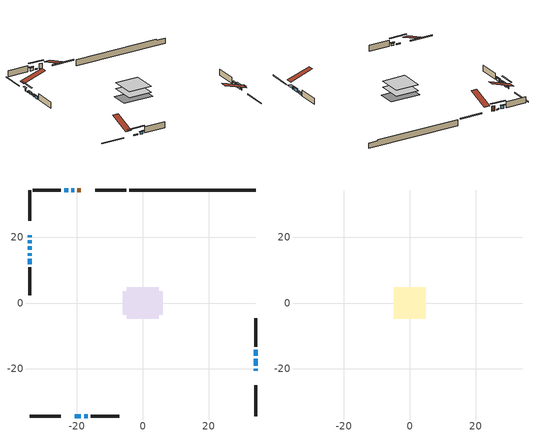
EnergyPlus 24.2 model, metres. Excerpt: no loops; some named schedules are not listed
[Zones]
conditioned space
 floor adiabatic (AdiabaticFloorConstruction): -4.78,-4.78 -4.78,4.78 4.78,4.78 4.78,-4.78 z0.61
 floor foundation (Slab1 construction): -6.1,-3.51 -6.1,3.51 6.1,3.51 6.1,-3.51 z-1.83
 wall outside (RimJoist1 construction): -5.04,34.29 -14.45,34.29 / -34.29,-34.29 -24.89,-34.29 / -34.29,34.29 -34.29,24.89 / 34.29,-34.29 34.29,-24.89 z0.61:0.91
 wall outside (AdiabaticWallConstruction 1): -18.76,34.29 -19.88,34.29 z0.61:2.64
 wall outside (AdiabaticWallConstruction): -34.29,20.57 -34.29,20.01 / 34.29,-20.57 34.29,-20.01 z0.61:1.53; -20.81,34.29 -21.72,34.29 / -20.57,-34.29 -18.74,-34.29 / -34.29,19.09 -34.29,18.17 z0.61:1.02; -22.65,34.29 -23.9,34.29 z0.61:1.83; 34.29,-19.09 34.29,-16.93 z0.61:1.96; 34.29,-16 34.29,-14.17 / -17.82,-34.29 -16.65,-34.29 / -34.29,17.24 -34.29,16.1 z0.61:1.47; -34.29,15.17 -34.29,14.31 z0.61:1.3; -34.29,13.38 -34.29,11.8 z0.61:1.6
 wall outside (Wall1 construction): -24.82,34.29 -33.36,34.29 / -15.72,-34.29 -7.18,-34.29 / -34.29,10.87 -34.29,2.33 / 34.29,-13.24 34.29,-4.7 z0.61:3.05
 wall foundation (FoundationWall1 construction): -4.11,34.29,-1.83 -4.11,34.29,0.61 30.45,34.29,0.61 30.45,34.29,0.22 34.29,34.29,0.22 34.29,34.29,-1.83
 window (WindowConstruction 7): -34.29,20.57 -34.29,20.01 z0.61:1.52
 window (WindowConstruction 9): -20.81,34.29 -21.72,34.29 z0.61:1.02
 window (WindowConstruction 10): -20.57,-34.29 -18.74,-34.29 z0.61:1.02
 window (WindowConstruction 11): -34.29,19.09 -34.29,18.17 z0.61:1.02
 window (WindowConstruction 8): 34.29,-20.57 34.29,-20.01 z0.61:1.52
 window (WindowConstruction): -22.65,34.29 -23.9,34.29 z0.61:1.83
 window (WindowConstruction 1): 34.29,-19.09 34.29,-16.93 z0.61:1.96
 window (WindowConstruction 2): 34.29,-16 34.29,-14.17 z0.61:1.47
 window (WindowConstruction 3): -17.81,-34.29 -16.65,-34.29 z0.61:1.47
 window (WindowConstruction 4): -34.29,17.24 -34.29,16.1 z0.61:1.47
 window (WindowConstruction 5): -34.29,15.17 -34.29,14.31 z0.61:1.3
 window (WindowConstruction 6): -34.29,13.38 -34.29,11.8 z0.61:1.6
 door (Door): -18.76,34.29 -19.88,34.29 z0.61:2.64
 ceiling adiabatic (AdiabaticFloorConstruction): 4.78,-4.78 4.78,4.78 -4.78,4.78 -4.78,-4.78 z0.61
attic - vented
 floor to conditioned space (Floor1 construction Reversed): -4.78,-4.78 -4.78,4.78 4.78,4.78 4.78,-4.78 z3.05
 roof outside (Roof1 construction): -17.83,34.29,3.05 -17.83,24.98,6.15 -15.38,24.98,6.15 -15.38,34.29,3.05; -21.5,-34.29,3.05 -21.5,-24.98,6.15 -23.96,-24.98,6.15 -23.96,-34.29,3.05; -34.29,21.5,3.05 -24.98,21.5,6.15 -24.98,23.96,6.15 -34.29,23.96,3.05; 34.29,-21.5,3.05 24.98,-21.5,6.15 24.98,-23.96,6.15 34.29,-23.96,3.05
shading: -34.29,19.4 -34.29,21.18 -34.75,21.18 -34.75,19.4 z2.13; -24.46,34.29 -18.07,34.29 -18.07,34.75 -24.46,34.75 z3.76; -16,-34.29 -23.31,-34.29 -23.31,-34.75 -16,-34.75 z3.76; -34.29,15.43 -34.29,21.83 -34.75,21.83 -34.75,15.43 z3.76; 34.29,-19.4 34.29,-21.18 35.81,-21.18 35.81,-19.4 z2.13; -24.19,34.29 -22.35,34.29 -22.35,34.75 -24.19,34.75 z2.13; 34.29,-16.63 34.29,-19.38 34.75,-19.38 34.75,-16.63 z2.26; 34.29,-13.87 34.29,-16.3 34.75,-16.3 34.75,-13.87 z1.77; -16.35,-34.29 -18.11,-34.29 -18.11,-34.75 -16.35,-34.75 z1.77; -34.29,15.8 -34.29,17.54 -34.75,17.54 -34.75,15.8 z1.77; -34.29,14.01 -34.29,15.47 -34.75,15.47 -34.75,14.01 z1.59; -34.29,11.5 -34.29,13.68 -34.75,13.68 -34.75,11.5 z1.9
[Building]
Building 1: Terrain=Suburbs
[Site:Location]
Calgary Intl AP_AB: Latitude {deg}=51.11; Longitude {deg}=-114.02; Time Zone {hr}=-7; Elevation {m}=1084; Keep Site Location Information=Yes
[Site:GroundTemperature:Shallow]
0.326196, -1.55603, -1.70677, -0.813554, 2.7722, 6.34125, 9.43543, 11.3955, 11.562, 9.96783, 6.95256, 3.49299
[Site:WaterMainsTemperature]
Calculation Method=Schedule; Temperature Schedule=mains temperature schedule
[Material] Roughness=Rough; Thermal Absorptance=0.9
Name | Thickness {m} | Conductivity {W/m-K} | Density {kg/m3} | Specific Heat {J/kg-K} | Solar Absorptance | Visible Absorptance
asphalt or fiberglass shingles | 0.00635 | 0.162714 | 1121.4 | 1465.45 | 0.4 | 0.4
ceiling loosefill ins | 0.254 | 0.0480833 | 16.02 | 1046.75 | 0.7 | 0.7
ceiling stud and cavity | 0.1397 | 0.168444 | 65.682 | 1177.47 | 0.7 | 0.7
concrete 4.0 in. | 0.1016 | 1.803125 | 2242.8 | 837.4 | 0.7 | 0.7
concrete 8.0 in. | 0.2032 | 1.803125 | 2242.8 | 837.4 | 0.7 | 0.7
door material | 0.04445 | 0.0451087 | 512.64 | 1214.23 | 0.7 | 0.7
exterior vertical ins | 0.0215777 | 0.029427 | 32.04 | 1214.23 | 0.7 | 0.7
floor covering | 0.0127 | 0.0433444 | 54.468 | 1339.84 | 0.6 | 0.6
floor rigid ins; wall rigid ins 1 | 0.512978 | 0.029427 | 32.04 | 1214.23 | 0.7 | 0.7
floor stud and cavity | 0.1397 | 1.75129 | 37.0049 | 1207.88 | 0.7 | 0.7
furniture material conditioned space 1 | 0.1524 | 0.115458 | 640.8 | 1214.23 | 0.6 | 0.6
gypsum board | 0.0127 | 0.160291 | 801 | 837.4 | 0.6 | 0.6
gypsum board 1 | 0.0127 | 0.160291 | 801 | 837.4 | 0.7 | 0.7
osb sheathing 0.5 in. | 0.0127 | 0.115458 | 512.64 | 1214.23 | 0.7 | 0.7
osb sheathing 0.75 in. | 0.01905 | 0.115458 | 512.64 | 1214.23 | 0.7 | 0.7
rim joist stud and cavity | 0.0508 | 0.182071 | 50.32683 | 1063.81 | 0.6 | 0.6
slab rigid ins | 0.000517642 | 0.029427 | 32.04 | 1214.23 | 0.7 | 0.7
wall rigid ins | 0.051816 | 0.029427 | 32.04 | 1214.23 | 0.7 | 0.7
wall stud and cavity | 0.1397 | 0.222865 | 139.0536 | 1170.24 | 0.7 | 0.7
wall stud and cavity 1 | 0.0889 | 0.380278 | 52.3479 | 1209.89 | 0.7 | 0.7
wall stud and cavity 2 | 0.0889 | 0.391764 | 83.0341 | 1211.67 | 0.7 | 0.7
wood siding | 0.0254 | 0.102417 | 544.68 | 1172.36 | 0.4 | 0.4
wood siding 1; wood siding 2; wood siding 3 | 0.0254 | 0.102417 | 544.68 | 1172.36 | 0.7 | 0.7
[WindowMaterial:SimpleGlazingSystem]
Name | U-Factor {W/m2-K} | Solar Heat Gain Coefficient
WindowMaterial | 1.61198 | 0.44
WindowMaterial 1 | 1.5677 | 0.45
WindowMaterial 2 | 1.6222 | 0.44
WindowMaterial 3 | 1.885096 | 0.35
WindowMaterial 4 | 1.89021 | 0.35
WindowMaterial 5 | 2.00093 | 0.31
WindowMaterial 6 | 1.80504 | 0.38
WindowMaterial 7 | 2.75553 | 0.6
WindowMaterial 8 | 2.74702 | 0.4
[Construction]
AdiabaticFloorConstruction: floor stud and cavity, floor rigid ins, osb sheathing 0.75 in., floor covering
AdiabaticWallConstruction: wood siding 2, wall rigid ins 1, wall stud and cavity 1, gypsum board
AdiabaticWallConstruction 1: wood siding 3, wall rigid ins 1, wall stud and cavity 1, gypsum board
Door: door material
Floor1 construction Reversed: gypsum board, ceiling stud and cavity, ceiling loosefill ins
FoundationWall1 construction: concrete 8.0 in., gypsum board 1
furniture construction conditioned space 1: furniture material conditioned space 1
PartitionWallConstruction: gypsum board, wall stud and cavity 2, gypsum board
RimJoist1 construction: wood siding 1, rim joist stud and cavity
Roof1 construction: asphalt or fiberglass shingles
Slab1 construction: slab rigid ins, concrete 4.0 in.
Wall1 construction: wood siding, wall rigid ins, osb sheathing 0.5 in., wall stud and cavity, gypsum board
WindowConstruction: WindowMaterial
WindowConstruction 1: WindowMaterial 1
WindowConstruction 10; WindowConstruction 11; WindowConstruction 9: WindowMaterial 8
WindowConstruction 2: WindowMaterial 2
WindowConstruction 3: WindowMaterial 3
WindowConstruction 4: WindowMaterial 4
WindowConstruction 5: WindowMaterial 5
WindowConstruction 6: WindowMaterial 6
WindowConstruction 7; WindowConstruction 8: WindowMaterial 7
[Zone] Multiplier=1; Part of Total Floor Area=Yes
Name | Volume {m3}
attic - vented | 46.1372
conditioned space | 485.5
[Space]
Name | Zone | Volume {m3}
attic - vented 1 | attic - vented | 46.1372
conditioned space 1 | conditioned space | 485.5
[ZoneInfiltration:EffectiveLeakageArea]
infil attic - vented 1: Zone or Space=attic - vented 1; Schedule=Always On Discrete; Effective Air Leakage Area {cm2}=3137.49; Stack Coefficient=0.000215972; Wind Coefficient=9.9293e-06
[ZoneMixing]
whole house fan mix: Zone or Space=attic - vented; Schedule=Always On Continuous; Design Flow Rate Calculation Method=Flow/Zone; Design Flow Rate {m3/s}=0; Source Zone or Space=conditioned space
[SurfaceProperty:ExposedFoundationPerimeter]
Slab1: Exposed Perimeter Calculation Method=TotalExposedPerimeter; Total Exposed Perimeter {m}=38.405
[InternalMass] Zone or ZoneList=conditioned space; Space or SpaceList=conditioned space 1
Name | Construction | Surface Area {m2}
furniture mass conditioned space 1 | furniture construction conditioned space 1 | 70.7999
partition wall mass | PartitionWallConstruction | 177
[Lights]
interior lighting: Zone or ZoneList or Space or SpaceList=conditioned space 1; Schedule=interior lighting schedule; Design Level Calculation Method=LightingLevel; Lighting Level {W}=343.2; Return Air Fraction=0; Fraction Radiant=0.6; Fraction Visible=0.2; Fraction Replaceable=1
[People]
occupants: Zone or ZoneList or Space or SpaceList=conditioned space 1; Number of People Schedule=occupants schedule; Number of People Calculation Method=People; Number of People=3; Fraction Radiant=0.314171; Sensible Heat Fraction=0.56303; Activity Level Schedule=occupants activity schedule; Carbon Dioxide Generation Rate {m3/s-W}=0; Enable ASHRAE 55 Comfort Warnings=No; Mean Radiant Temperature Calculation Type=EnclosureAveraged
[ElectricEquipment] Zone or ZoneList or Space or SpaceList=conditioned space 1; Design Level Calculation Method=EquipmentLevel
Name | Schedule | Design Level {W} | Fraction Latent | Fraction Radiant | Fraction Lost
clothes dryer | clothes dryer schedule | 140.772 | 0.015 | 0.081 | 0.85
clothes washer | clothes washer schedule | 32.1985 | 0.03 | 0.162 | 0.7
cooking range | cooking range schedule | 215.147 | 0.08 | 0.432 | 0.2
dishwasher | dishwasher schedule | 66.8632 | 0.3 | 0.18 | 0.4
fridge | fridge schedule | 72.9452 | 0 | 0.6 | 0
mech vent bath fan 0 | mech vent bath fan 0 schedule | 50.2 | 0 | 0 | 1
mech vent house fan | mech vent house fan schedule | 0 | 0 | 0 | 1
mech vent house fan cfis | mech vent house fan cfis schedule | 0 | 0 | 0 | 0
mech vent range fan 0 | mech vent range fan 0 schedule | 57 | 0 | 0 | 1
misc plug loads | misc plug loads schedule | 494.7 | 0.045 | 0.513 | 0.1
whole house fan | Always On Discrete | 0 | 0 | 0 | 1
[OtherEquipment] Zone or ZoneList or Space or SpaceList=conditioned space 1; Design Level Calculation Method=EquipmentLevel
Name | Fuel Type | Schedule | Design Level {W} | Fraction Latent | Fraction Radiant | Fraction Lost
clothes dryer 1 | Electricity | clothes dryer schedule | 0 | 0.015 | 0.081 | 0.85
cooking range 1 | Electricity | cooking range schedule | 0 | 0.08 | 0.432 | 0.2
general water use latent | None | general water use schedule | 62.594 | 1 | 0 | 0
general water use sensible | None | general water use schedule | -61.6891 | 0 | 0.6 | 0
mech vent house fan latent load | None | Always On Discrete | 0 | 1 | 0 | 0
mech vent house fan sensible load | None | Always On Discrete | 0 | 0 | 0 | 0
water heater energy adjustment1 | NaturalGas | Always On Discrete | 0.01 | 0 | 0 | 1
[ZoneInfiltration:DesignFlowRate] Zone or ZoneList or Space or SpaceList=conditioned space 1; Schedule=Always On Discrete; Design Flow Rate Calculation Method=Flow/Zone; Design Flow Rate {m3/s}=0
infil flow; natural vent flow; whole house fan flow
[Foundation:Kiva]
Foundation Kiva 1: Initial Indoor Air Temperature {C}=18; Wall Height Above Grade {m}=0.609996; Wall Depth Below Slab {m}=0.2032; Custom Block Material Name 1=exterior vertical ins; Custom Block Depth 1 {m}=2.43998; Custom Block X Position 1 {m}=0.2159; Custom Block Z Position 1 {m}=0
[Foundation:Kiva:Settings]
Soil Conductivity {W/m-K}=0.849921; Soil Density {kg/m3}=1842.3; Soil Specific Heat {J/kg-K}=418.7; Ground Solar Absorptivity=0.9; Ground Thermal Absorptivity=0.9; Ground Surface Roughness {m}=0.03; Far-Field Width {m}=40; Deep-Ground Boundary Condition=ZeroFlux; Deep-Ground Depth {m}=40; Minimum Cell Dimension {m}=0.2; Maximum Cell Growth Coefficient=3; Simulation Timestep=Timestep
[Exterior:Lights]
exterior lighting: Schedule=exterior lighting schedule; Design Level {W}=75.6
[Schedule:Constant]
Name | Hourly Value
Always On Continuous; mech vent house fan schedule; mech vent house fan cfis schedule; Always On Discrete | 1
occupants activity schedule | 117.228
fridge schedule | 0
[Schedule:Week:Daily]
interior lighting schedule Week Rule - Jan1-Jan27: interior lighting schedule day, interior lighting schedule day, interior lighting schedule day, interior lighting schedule day, interior lighting schedule day, interior lighting schedule day, interior lighting schedule day, interior lighting schedule default day, interior lighting schedule default day, interior lighting schedule default day, interior lighting schedule default day, interior lighting schedule default day
interior lighting schedule Week Rule - Jan28-Feb3: interior lighting schedule day, interior lighting schedule day, interior lighting schedule day, interior lighting schedule day, interior lighting schedule day 1, interior lighting schedule day 1, interior lighting schedule day 1, interior lighting schedule default day, interior lighting schedule default day, interior lighting schedule default day, interior lighting schedule default day, interior lighting schedule default day
interior lighting schedule Week Rule - Feb4-Feb24: interior lighting schedule day 1, interior lighting schedule day 1, interior lighting schedule day 1, interior lighting schedule day 1, interior lighting schedule day 1, interior lighting schedule day 1, interior lighting schedule day 1, interior lighting schedule default day, interior lighting schedule default day, interior lighting schedule default day, interior lighting schedule default day, interior lighting schedule default day
interior lighting schedule Week Rule - Feb25-Mar3: interior lighting schedule day 1, interior lighting schedule day 1, interior lighting schedule day 1, interior lighting schedule day 1, interior lighting schedule day 2, interior lighting schedule day 2, interior lighting schedule day 2, interior lighting schedule default day, interior lighting schedule default day, interior lighting schedule default day, interior lighting schedule default day, interior lighting schedule default day
interior lighting schedule Week Rule - Mar4-Mar31: interior lighting schedule day 2, interior lighting schedule day 2, interior lighting schedule day 2, interior lighting schedule day 2, interior lighting schedule day 2, interior lighting schedule day 2, interior lighting schedule day 2, interior lighting schedule default day, interior lighting schedule default day, interior lighting schedule default day, interior lighting schedule default day, interior lighting schedule default day
interior lighting schedule Week Rule - Apr1-Apr28: interior lighting schedule day 3, interior lighting schedule day 3, interior lighting schedule day 3, interior lighting schedule day 3, interior lighting schedule day 3, interior lighting schedule day 3, interior lighting schedule day 3, interior lighting schedule default day, interior lighting schedule default day, interior lighting schedule default day, interior lighting schedule default day, interior lighting schedule default day
interior lighting schedule Week Rule - Apr29-May5: interior lighting schedule day 3, interior lighting schedule day 3, interior lighting schedule day 4, interior lighting schedule day 4, interior lighting schedule day 4, interior lighting schedule day 4, interior lighting schedule day 4, interior lighting schedule default day, interior lighting schedule default day, interior lighting schedule default day, interior lighting schedule default day, interior lighting schedule default day
interior lighting schedule Week Rule - May6-May26: interior lighting schedule day 4, interior lighting schedule day 4, interior lighting schedule day 4, interior lighting schedule day 4, interior lighting schedule day 4, interior lighting schedule day 4, interior lighting schedule day 4, interior lighting schedule default day, interior lighting schedule default day, interior lighting schedule default day, interior lighting schedule default day, interior lighting schedule default day
interior lighting schedule Week Rule - May27-Jun2: interior lighting schedule day 4, interior lighting schedule day 4, interior lighting schedule day 4, interior lighting schedule day 4, interior lighting schedule day 4, interior lighting schedule day 5, interior lighting schedule day 5, interior lighting schedule default day, interior lighting schedule default day, interior lighting schedule default day, interior lighting schedule default day, interior lighting schedule default day
interior lighting schedule Week Rule - Jun3-Jun30: interior lighting schedule day 5, interior lighting schedule day 5, interior lighting schedule day 5, interior lighting schedule day 5, interior lighting schedule day 5, interior lighting schedule day 5, interior lighting schedule day 5, interior lighting schedule default day, interior lighting schedule default day, interior lighting schedule default day, interior lighting schedule default day, interior lighting schedule default day
interior lighting schedule Week Rule - Jul1-Jul28: interior lighting schedule day 6, interior lighting schedule day 6, interior lighting schedule day 6, interior lighting schedule day 6, interior lighting schedule day 6, interior lighting schedule day 6, interior lighting schedule day 6, interior lighting schedule default day, interior lighting schedule default day, interior lighting schedule default day, interior lighting schedule default day, interior lighting schedule default day
interior lighting schedule Week Rule - Jul29-Aug4: interior lighting schedule day 6, interior lighting schedule day 6, interior lighting schedule day 6, interior lighting schedule day 7, interior lighting schedule day 7, interior lighting schedule day 7, interior lighting schedule day 7, interior lighting schedule default day, interior lighting schedule default day, interior lighting schedule default day, interior lighting schedule default day, interior lighting schedule default day
interior lighting schedule Week Rule - Aug5-Aug25: interior lighting schedule day 7, interior lighting schedule day 7, interior lighting schedule day 7, interior lighting schedule day 7, interior lighting schedule day 7, interior lighting schedule day 7, interior lighting schedule day 7, interior lighting schedule default day, interior lighting schedule default day, interior lighting schedule default day, interior lighting schedule default day, interior lighting schedule default day
interior lighting schedule Week Rule - Aug26-Sep1: interior lighting schedule day 7, interior lighting schedule day 7, interior lighting schedule day 7, interior lighting schedule day 7, interior lighting schedule day 7, interior lighting schedule day 7, interior lighting schedule day 8, interior lighting schedule default day, interior lighting schedule default day, interior lighting schedule default day, interior lighting schedule default day, interior lighting schedule default day
interior lighting schedule Week Rule - Sep2-Sep29: interior lighting schedule day 8, interior lighting schedule day 8, interior lighting schedule day 8, interior lighting schedule day 8, interior lighting schedule day 8, interior lighting schedule day 8, interior lighting schedule day 8, interior lighting schedule default day, interior lighting schedule default day, interior lighting schedule default day, interior lighting schedule default day, interior lighting schedule default day
interior lighting schedule Week Rule - Sep30-Oct6: interior lighting schedule day 8, interior lighting schedule day 9, interior lighting schedule day 9, interior lighting schedule day 9, interior lighting schedule day 9, interior lighting schedule day 9, interior lighting schedule day 9, interior lighting schedule default day, interior lighting schedule default day, interior lighting schedule default day, interior lighting schedule default day, interior lighting schedule default day
interior lighting schedule Week Rule - Oct7-Oct27: interior lighting schedule day 9, interior lighting schedule day 9, interior lighting schedule day 9, interior lighting schedule day 9, interior lighting schedule day 9, interior lighting schedule day 9, interior lighting schedule day 9, interior lighting schedule default day, interior lighting schedule default day, interior lighting schedule default day, interior lighting schedule default day, interior lighting schedule default day
interior lighting schedule Week Rule - Oct28-Nov3: interior lighting schedule day 9, interior lighting schedule day 9, interior lighting schedule day 9, interior lighting schedule day 9, interior lighting schedule day 10, interior lighting schedule day 10, interior lighting schedule day 10, interior lighting schedule default day, interior lighting schedule default day, interior lighting schedule default day, interior lighting schedule default day, interior lighting schedule default day
interior lighting schedule Week Rule - Nov4-Nov24: interior lighting schedule day 10, interior lighting schedule day 10, interior lighting schedule day 10, interior lighting schedule day 10, interior lighting schedule day 10, interior lighting schedule day 10, interior lighting schedule day 10, interior lighting schedule default day, interior lighting schedule default day, interior lighting schedule default day, interior lighting schedule default day, interior lighting schedule default day
interior lighting schedule Week Rule - Nov25-Dec1: interior lighting schedule day 10, interior lighting schedule day 10, interior lighting schedule day 10, interior lighting schedule day 10, interior lighting schedule day 10, interior lighting schedule day 10, interior lighting schedule day 11, interior lighting schedule default day, interior lighting schedule default day, interior lighting schedule default day, interior lighting schedule default day, interior lighting schedule default day
interior lighting schedule Week Rule - Dec2-Dec31: interior lighting schedule day 11, interior lighting schedule day 11, interior lighting schedule day 11, interior lighting schedule day 11, interior lighting schedule day 11, interior lighting schedule day 11, interior lighting schedule day 11, interior lighting schedule default day, interior lighting schedule default day, interior lighting schedule default day, interior lighting schedule default day, interior lighting schedule default day
occupants schedule Week Rule - Jan1-Dec31: occupants schedule day, occupants schedule day, occupants schedule day, occupants schedule day, occupants schedule day, occupants schedule day, occupants schedule day, occupants schedule default day, occupants schedule default day, occupants schedule default day, occupants schedule default day, occupants schedule default day
clothes dryer schedule Week Rule - Jan1-Dec31: clothes dryer schedule day, clothes dryer schedule day, clothes dryer schedule day, clothes dryer schedule day, clothes dryer schedule day, clothes dryer schedule day, clothes dryer schedule day, clothes dryer schedule default day, clothes dryer schedule default day, clothes dryer schedule default day, clothes dryer schedule default day, clothes dryer schedule default day
clothes washer schedule Week Rule - Jan1-Dec31: clothes washer schedule day, clothes washer schedule day, clothes washer schedule day, clothes washer schedule day, clothes washer schedule day, clothes washer schedule day, clothes washer schedule day, clothes washer schedule default day, clothes washer schedule default day, clothes washer schedule default day, clothes washer schedule default day, clothes washer schedule default day
cooking range schedule Week Rule - Jan1-Dec31: cooking range schedule day, cooking range schedule day, cooking range schedule day, cooking range schedule day, cooking range schedule day, cooking range schedule day, cooking range schedule day, cooking range schedule default day, cooking range schedule default day, cooking range schedule default day, cooking range schedule default day, cooking range schedule default day
dishwasher schedule Week Rule - Jan1-Dec31: dishwasher schedule day, dishwasher schedule day, dishwasher schedule day, dishwasher schedule day, dishwasher schedule day, dishwasher schedule day, dishwasher schedule day, dishwasher schedule default day, dishwasher schedule default day, dishwasher schedule default day, dishwasher schedule default day, dishwasher schedule default day
mech vent bath fan 0 schedule Week Rule - Jan1-Dec31: mech vent bath fan 0 schedule day, mech vent bath fan 0 schedule day, mech vent bath fan 0 schedule day, mech vent bath fan 0 schedule day, mech vent bath fan 0 schedule day, mech vent bath fan 0 schedule day, mech vent bath fan 0 schedule day, mech vent bath fan 0 schedule default day, mech vent bath fan 0 schedule default day, mech vent bath fan 0 schedule default day, mech vent bath fan 0 schedule default day, mech vent bath fan 0 schedule default day
mech vent range fan 0 schedule Week Rule - Jan1-Dec31: mech vent range fan 0 schedule day, mech vent range fan 0 schedule day, mech vent range fan 0 schedule day, mech vent range fan 0 schedule day, mech vent range fan 0 schedule day, mech vent range fan 0 schedule day, mech vent range fan 0 schedule day, mech vent range fan 0 schedule default day, mech vent range fan 0 schedule default day, mech vent range fan 0 schedule default day, mech vent range fan 0 schedule default day, mech vent range fan 0 schedule default day
misc plug loads schedule Week Rule - Jan1-Dec31: misc plug loads schedule day, misc plug loads schedule day, misc plug loads schedule day, misc plug loads schedule day, misc plug loads schedule day, misc plug loads schedule day, misc plug loads schedule day, misc plug loads schedule default day, misc plug loads schedule default day, misc plug loads schedule default day, misc plug loads schedule default day, misc plug loads schedule default day
general water use schedule Week Rule - Jan1-Dec31: general water use schedule day, general water use schedule day, general water use schedule day, general water use schedule day, general water use schedule day, general water use schedule day, general water use schedule day, general water use schedule default day, general water use schedule default day, general water use schedule default day, general water use schedule default day, general water use schedule default day
exterior lighting schedule Week Rule - Jan1-Jan27: exterior lighting schedule day, exterior lighting schedule day, exterior lighting schedule day, exterior lighting schedule day, exterior lighting schedule day, exterior lighting schedule day, exterior lighting schedule day, exterior lighting schedule default day, exterior lighting schedule default day, exterior lighting schedule default day, exterior lighting schedule default day, exterior lighting schedule default day
exterior lighting schedule Week Rule - Jan28-Feb3: exterior lighting schedule day, exterior lighting schedule day, exterior lighting schedule day, exterior lighting schedule day, exterior lighting schedule day 1, exterior lighting schedule day 1, exterior lighting schedule day 1, exterior lighting schedule default day, exterior lighting schedule default day, exterior lighting schedule default day, exterior lighting schedule default day, exterior lighting schedule default day
exterior lighting schedule Week Rule - Feb4-Feb24: exterior lighting schedule day 1, exterior lighting schedule day 1, exterior lighting schedule day 1, exterior lighting schedule day 1, exterior lighting schedule day 1, exterior lighting schedule day 1, exterior lighting schedule day 1, exterior lighting schedule default day, exterior lighting schedule default day, exterior lighting schedule default day, exterior lighting schedule default day, exterior lighting schedule default day
exterior lighting schedule Week Rule - Feb25-Mar3: exterior lighting schedule day 1, exterior lighting schedule day 1, exterior lighting schedule day 1, exterior lighting schedule day 1, exterior lighting schedule day 2, exterior lighting schedule day 2, exterior lighting schedule day 2, exterior lighting schedule default day, exterior lighting schedule default day, exterior lighting schedule default day, exterior lighting schedule default day, exterior lighting schedule default day
exterior lighting schedule Week Rule - Mar4-Mar31: exterior lighting schedule day 2, exterior lighting schedule day 2, exterior lighting schedule day 2, exterior lighting schedule day 2, exterior lighting schedule day 2, exterior lighting schedule day 2, exterior lighting schedule day 2, exterior lighting schedule default day, exterior lighting schedule default day, exterior lighting schedule default day, exterior lighting schedule default day, exterior lighting schedule default day
exterior lighting schedule Week Rule - Apr1-Apr28: exterior lighting schedule day 3, exterior lighting schedule day 3, exterior lighting schedule day 3, exterior lighting schedule day 3, exterior lighting schedule day 3, exterior lighting schedule day 3, exterior lighting schedule day 3, exterior lighting schedule default day, exterior lighting schedule default day, exterior lighting schedule default day, exterior lighting schedule default day, exterior lighting schedule default day
exterior lighting schedule Week Rule - Apr29-May5: exterior lighting schedule day 3, exterior lighting schedule day 3, exterior lighting schedule day 4, exterior lighting schedule day 4, exterior lighting schedule day 4, exterior lighting schedule day 4, exterior lighting schedule day 4, exterior lighting schedule default day, exterior lighting schedule default day, exterior lighting schedule default day, exterior lighting schedule default day, exterior lighting schedule default day
exterior lighting schedule Week Rule - May6-May26: exterior lighting schedule day 4, exterior lighting schedule day 4, exterior lighting schedule day 4, exterior lighting schedule day 4, exterior lighting schedule day 4, exterior lighting schedule day 4, exterior lighting schedule day 4, exterior lighting schedule default day, exterior lighting schedule default day, exterior lighting schedule default day, exterior lighting schedule default day, exterior lighting schedule default day
exterior lighting schedule Week Rule - May27-Jun2: exterior lighting schedule day 4, exterior lighting schedule day 4, exterior lighting schedule day 4, exterior lighting schedule day 4, exterior lighting schedule day 4, exterior lighting schedule day 5, exterior lighting schedule day 5, exterior lighting schedule default day, exterior lighting schedule default day, exterior lighting schedule default day, exterior lighting schedule default day, exterior lighting schedule default day
exterior lighting schedule Week Rule - Jun3-Jun30: exterior lighting schedule day 5, exterior lighting schedule day 5, exterior lighting schedule day 5, exterior lighting schedule day 5, exterior lighting schedule day 5, exterior lighting schedule day 5, exterior lighting schedule day 5, exterior lighting schedule default day, exterior lighting schedule default day, exterior lighting schedule default day, exterior lighting schedule default day, exterior lighting schedule default day
exterior lighting schedule Week Rule - Jul1-Jul28: exterior lighting schedule day 6, exterior lighting schedule day 6, exterior lighting schedule day 6, exterior lighting schedule day 6, exterior lighting schedule day 6, exterior lighting schedule day 6, exterior lighting schedule day 6, exterior lighting schedule default day, exterior lighting schedule default day, exterior lighting schedule default day, exterior lighting schedule default day, exterior lighting schedule default day
exterior lighting schedule Week Rule - Jul29-Aug4: exterior lighting schedule day 6, exterior lighting schedule day 6, exterior lighting schedule day 6, exterior lighting schedule day 7, exterior lighting schedule day 7, exterior lighting schedule day 7, exterior lighting schedule day 7, exterior lighting schedule default day, exterior lighting schedule default day, exterior lighting schedule default day, exterior lighting schedule default day, exterior lighting schedule default day
exterior lighting schedule Week Rule - Aug5-Aug25: exterior lighting schedule day 7, exterior lighting schedule day 7, exterior lighting schedule day 7, exterior lighting schedule day 7, exterior lighting schedule day 7, exterior lighting schedule day 7, exterior lighting schedule day 7, exterior lighting schedule default day, exterior lighting schedule default day, exterior lighting schedule default day, exterior lighting schedule default day, exterior lighting schedule default day
exterior lighting schedule Week Rule - Aug26-Sep1: exterior lighting schedule day 7, exterior lighting schedule day 7, exterior lighting schedule day 7, exterior lighting schedule day 7, exterior lighting schedule day 7, exterior lighting schedule day 7, exterior lighting schedule day 8, exterior lighting schedule default day, exterior lighting schedule default day, exterior lighting schedule default day, exterior lighting schedule default day, exterior lighting schedule default day
exterior lighting schedule Week Rule - Sep2-Sep29: exterior lighting schedule day 8, exterior lighting schedule day 8, exterior lighting schedule day 8, exterior lighting schedule day 8, exterior lighting schedule day 8, exterior lighting schedule day 8, exterior lighting schedule day 8, exterior lighting schedule default day, exterior lighting schedule default day, exterior lighting schedule default day, exterior lighting schedule default day, exterior lighting schedule default day
exterior lighting schedule Week Rule - Sep30-Oct6: exterior lighting schedule day 8, exterior lighting schedule day 9, exterior lighting schedule day 9, exterior lighting schedule day 9, exterior lighting schedule day 9, exterior lighting schedule day 9, exterior lighting schedule day 9, exterior lighting schedule default day, exterior lighting schedule default day, exterior lighting schedule default day, exterior lighting schedule default day, exterior lighting schedule default day
exterior lighting schedule Week Rule - Oct7-Oct27: exterior lighting schedule day 9, exterior lighting schedule day 9, exterior lighting schedule day 9, exterior lighting schedule day 9, exterior lighting schedule day 9, exterior lighting schedule day 9, exterior lighting schedule day 9, exterior lighting schedule default day, exterior lighting schedule default day, exterior lighting schedule default day, exterior lighting schedule default day, exterior lighting schedule default day
exterior lighting schedule Week Rule - Oct28-Nov3: exterior lighting schedule day 9, exterior lighting schedule day 9, exterior lighting schedule day 9, exterior lighting schedule day 9, exterior lighting schedule day 10, exterior lighting schedule day 10, exterior lighting schedule day 10, exterior lighting schedule default day, exterior lighting schedule default day, exterior lighting schedule default day, exterior lighting schedule default day, exterior lighting schedule default day
exterior lighting schedule Week Rule - Nov4-Nov24: exterior lighting schedule day 10, exterior lighting schedule day 10, exterior lighting schedule day 10, exterior lighting schedule day 10, exterior lighting schedule day 10, exterior lighting schedule day 10, exterior lighting schedule day 10, exterior lighting schedule default day, exterior lighting schedule default day, exterior lighting schedule default day, exterior lighting schedule default day, exterior lighting schedule default day
exterior lighting schedule Week Rule - Nov25-Dec1: exterior lighting schedule day 10, exterior lighting schedule day 10, exterior lighting schedule day 10, exterior lighting schedule day 10, exterior lighting schedule day 10, exterior lighting schedule day 10, exterior lighting schedule day 11, exterior lighting schedule default day, exterior lighting schedule default day, exterior lighting schedule default day, exterior lighting schedule default day, exterior lighting schedule default day
exterior lighting schedule Week Rule - Dec2-Dec31: exterior lighting schedule day 11, exterior lighting schedule day 11, exterior lighting schedule day 11, exterior lighting schedule day 11, exterior lighting schedule day 11, exterior lighting schedule day 11, exterior lighting schedule day 11, exterior lighting schedule default day, exterior lighting schedule default day, exterior lighting schedule default day, exterior lighting schedule default day, exterior lighting schedule default day
[Schedule:Year]
interior lighting schedule: interior lighting schedule Week Rule - Jan1-Jan27, 1, 1, 1, 27, interior lighting schedule Week Rule - Jan28-Feb3, 1, 28, 2, 3, interior lighting schedule Week Rule - Feb4-Feb24, 2, 4, 2, 24, interior lighting schedule Week Rule - Feb25-Mar3, 2, 25, 3, 3, interior lighting schedule Week Rule - Mar4-Mar31, 3, 4, 3, 31, interior lighting schedule Week Rule - Apr1-Apr28, 4, 1, 4, 28, interior lighting schedule Week Rule - Apr29-May5, 4, 29, 5, 5, interior lighting schedule Week Rule - May6-May26, 5, 6, 5, 26, interior lighting schedule Week Rule - May27-Jun2, 5, 27, 6, 2, interior lighting schedule Week Rule - Jun3-Jun30, 6, 3, 6, 30, interior lighting schedule Week Rule - Jul1-Jul28, 7, 1, 7, 28, interior lighting schedule Week Rule - Jul29-Aug4, 7, 29, 8, 4, interior lighting schedule Week Rule - Aug5-Aug25, 8, 5, 8, 25, interior lighting schedule Week Rule - Aug26-Sep1, 8, 26, 9, 1, interior lighting schedule Week Rule - Sep2-Sep29, 9, 2, 9, 29, interior lighting schedule Week Rule - Sep30-Oct6, 9, 30, 10, 6, interior lighting schedule Week Rule - Oct7-Oct27, 10, 7, 10, 27, interior lighting schedule Week Rule - Oct28-Nov3, 10, 28, 11, 3, interior lighting schedule Week Rule - Nov4-Nov24, 11, 4, 11, 24, interior lighting schedule Week Rule - Nov25-Dec1, 11, 25, 12, 1, interior lighting schedule Week Rule - Dec2-Dec31, 12, 2, 12, 31
occupants schedule: occupants schedule Week Rule - Jan1-Dec31, 1, 1, 12, 31
clothes dryer schedule: clothes dryer schedule Week Rule - Jan1-Dec31, 1, 1, 12, 31
clothes washer schedule: clothes washer schedule Week Rule - Jan1-Dec31, 1, 1, 12, 31
cooking range schedule: cooking range schedule Week Rule - Jan1-Dec31, 1, 1, 12, 31
dishwasher schedule: dishwasher schedule Week Rule - Jan1-Dec31, 1, 1, 12, 31
mech vent bath fan 0 schedule: mech vent bath fan 0 schedule Week Rule - Jan1-Dec31, 1, 1, 12, 31
mech vent range fan 0 schedule: mech vent range fan 0 schedule Week Rule - Jan1-Dec31, 1, 1, 12, 31
misc plug loads schedule: misc plug loads schedule Week Rule - Jan1-Dec31, 1, 1, 12, 31
general water use schedule: general water use schedule Week Rule - Jan1-Dec31, 1, 1, 12, 31
exterior lighting schedule: exterior lighting schedule Week Rule - Jan1-Jan27, 1, 1, 1, 27, exterior lighting schedule Week Rule - Jan28-Feb3, 1, 28, 2, 3, exterior lighting schedule Week Rule - Feb4-Feb24, 2, 4, 2, 24, exterior lighting schedule Week Rule - Feb25-Mar3, 2, 25, 3, 3, exterior lighting schedule Week Rule - Mar4-Mar31, 3, 4, 3, 31, exterior lighting schedule Week Rule - Apr1-Apr28, 4, 1, 4, 28, exterior lighting schedule Week Rule - Apr29-May5, 4, 29, 5, 5, exterior lighting schedule Week Rule - May6-May26, 5, 6, 5, 26, exterior lighting schedule Week Rule - May27-Jun2, 5, 27, 6, 2, exterior lighting schedule Week Rule - Jun3-Jun30, 6, 3, 6, 30, exterior lighting schedule Week Rule - Jul1-Jul28, 7, 1, 7, 28, exterior lighting schedule Week Rule - Jul29-Aug4, 7, 29, 8, 4, exterior lighting schedule Week Rule - Aug5-Aug25, 8, 5, 8, 25, exterior lighting schedule Week Rule - Aug26-Sep1, 8, 26, 9, 1, exterior lighting schedule Week Rule - Sep2-Sep29, 9, 2, 9, 29, exterior lighting schedule Week Rule - Sep30-Oct6, 9, 30, 10, 6, exterior lighting schedule Week Rule - Oct7-Oct27, 10, 7, 10, 27, exterior lighting schedule Week Rule - Oct28-Nov3, 10, 28, 11, 3, exterior lighting schedule Week Rule - Nov4-Nov24, 11, 4, 11, 24, exterior lighting schedule Week Rule - Nov25-Dec1, 11, 25, 12, 1, exterior lighting schedule Week Rule - Dec2-Dec31, 12, 2, 12, 31
[Schedule:Compact]
mains temperature schedule: Through: 01/01, For: AllDays, Until: 24:00, 5.30611, Through: 01/02, For: AllDays, Until: 24:00, 5.24556, Through: 01/03, For: AllDays, Until: 24:00, 5.18611, Through: 01/04, For: AllDays, Until: 24:00, 5.12778, Through: 01/05, For: AllDays, Until: 24:00, 5.07, Through: 01/06, For: AllDays, Until: 24:00, 5.01278, Through: 01/07, For: AllDays, Until: 24:00, 4.95722, Through: 01/08, For: AllDays, Until: 24:00, 4.90222, Through: 01/09, For: AllDays, Until: 24:00, 4.84778, Through: 01/10, For: AllDays, Until: 24:00, 4.795, Through: 01/11, For: AllDays, Until: 24:00, 4.74278, Through: 01/12, For: AllDays, Until: 24:00, 4.69167, Through: 01/13, For: AllDays, Until: 24:00, 4.64111, Through: 01/14, For: AllDays, Until: 24:00, 4.59222, Through: 01/15, For: AllDays, Until: 24:00, 4.54389, Through: 01/16, For: AllDays, Until: 24:00, 4.49722, Through: 01/17, For: AllDays, Until: 24:00, 4.45111, Through: 01/18, For: AllDays, Until: 24:00, 4.40611, Through: 01/19, For: AllDays, Until: 24:00, 4.36222, Through: 01/20, For: AllDays, Until: 24:00, 4.32, Through: 01/21, For: AllDays, Until: 24:00, 4.27833, Through: 01/22, For: AllDays, Until: 24:00, 4.23778, Through: 01/23, For: AllDays, Until: 24:00, 4.19833, Through: 01/24, For: AllDays, Until: 24:00, 4.16056, Through: 01/25, For: AllDays, Until: 24:00, 4.12333, Through: 01/26, For: AllDays, Until: 24:00, 4.08778, Through: 01/27, For: AllDays, Until: 24:00, 4.05278, Through: 01/28, For: AllDays, Until: 24:00, 4.01944, Through: 01/29, For: AllDays, Until: 24:00, 3.98722, Through: 01/30, For: AllDays, Until: 24:00, 3.95611, Through: 01/31, For: AllDays, Until: 24:00, 3.92667, Through: 02/01, For: AllDays, Until: 24:00, 3.89778, Through: 02/02, For: AllDays, Until: 24:00, 3.87056, Through: 02/03, For: AllDays, Until: 24:00, 3.84444, Through: 02/04, For: AllDays, Until: 24:00, 3.82, Through: 02/05, For: AllDays, Until: 24:00, 3.79611, Through: 02/06, For: AllDays, Until: 24:00, 3.77389, Through: 02/07, For: AllDays, Until: 24:00, 3.75333, Through: 02/08, For: AllDays, Until: 24:00, 3.73333, Through: 02/09, For: AllDays, Until: 24:00, 3.715, Through: 02/10, For: AllDays, Until: 24:00, 3.69778, Through: 02/11, For: AllDays, Until: 24:00, 3.68222, Through: 02/12, For: AllDays, Until: 24:00, 3.66778, Through: 02/13, For: AllDays, Until: 24:00, 3.65444, Through: 02/14, For: AllDays, Until: 24:00, 3.64278, Through: 02/15, For: AllDays, Until: 24:00, 3.63222, Through: 02/16, For: AllDays, Until: 24:00, 3.62278, Through: 02/17, For: AllDays, Until: 24:00, 3.615, Through: 02/18, For: AllDays, Until: 24:00, 3.60833, Through: 02/19, For: AllDays, Until: 24:00, 3.60333, Through: 02/20, For: AllDays, Until: 24:00, 3.59944, Through: 02/21, For: AllDays, Until: 24:00, 3.59667, Through: 02/22, For: AllDays, Until: 24:00, 3.59556, Through: 02/23, For: AllDays, Until: 24:00, 3.59556, Through: 02/24, For: AllDays, Until: 24:00, 3.59722, Through: 02/25, For: AllDays, Until: 24:00, 3.6, Through: 02/26, For: AllDays, Until: 24:00, 3.60389, Through: 02/27, For: AllDays, Until: 24:00, 3.60944, Through: 02/28, For: AllDays, Until: 24:00, 3.61611, Through: 03/01, For: AllDays, Until: 24:00, 3.62444, Through: 03/02, For: AllDays, Until: 24:00, 3.63333, Through: 03/03, For: AllDays, Until: 24:00, 3.64444, Through: 03/04, For: AllDays, Until: 24:00, 3.65611, Through: 03/05, For: AllDays, Until: 24:00, 3.67, Through: 03/06, For: AllDays, Until: 24:00, 3.68444, Through: 03/07, For: AllDays, Until: 24:00, 3.70056, Through: 03/08, For: AllDays, Until: 24:00, 3.71778, Through: 03/09, For: AllDays, Until: 24:00, 3.73611, Through: 03/10, For: AllDays, Until: 24:00, 3.75611, Through: 03/11, For: AllDays, Until: 24:00, 3.77722, Through: 03/12, For: AllDays, Until: 24:00, 3.79944, Through: 03/13, For: AllDays, Until: 24:00, 3.82333, Through: 03/14, For: AllDays, Until: 24:00, 3.84833, Through: 03/15, For: AllDays, Until: 24:00, 3.87444, Through: 03/16, For: AllDays, Until: 24:00, 3.90222, Through: 03/17, For: AllDays, Until: 24:00, 3.93056, Through: 03/18, For: AllDays, Until: 24:00, 3.96056, Through: 03/19, For: AllDays, Until: 24:00, 3.99167, Through: 03/20, For: AllDays, Until: 24:00, 4.02444, Through: 03/21, For: AllDays, Until: 24:00, 4.05778, Through: 03/22, For: AllDays, Until: 24:00, 4.09278, Through: 03/23, For: AllDays, Until: 24:00, 4.12833, Through: 03/24, For: AllDays, Until: 24:00, 4.16556, Through: 03/25, For: AllDays, Until: 24:00, 4.20389, Through: 03/26, For: AllDays, Until: 24:00, 4.24333, Through: 03/27, For: AllDays, Until: 24:00, 4.28389, Through: 03/28, For: AllDays, Until: 24:00, 4.32611, Through: 03/29, For: AllDays, Until: 24:00, 4.36889, Through: 03/30, For: AllDays, Until: 24:00, 4.41278, Through: 03/31, For: AllDays, Until: 24:00, 4.45778, Through: 04/01, For: AllDays, Until: 24:00, 4.50389, Through: 04/02, For: AllDays, Until: 24:00, 4.55111, Through: 04/03, For: AllDays, Until: 24:00, 4.59944, Through: 04/04, For: AllDays, Until: 24:00, 4.64833, Through: 04/05, For: AllDays, Until: 24:00, 4.69889, Through: 04/06, For: AllDays, Until: 24:00, 4.75, Through: 04/07, For: AllDays, Until: 24:00, 4.80222, Through: 04/08, For: AllDays, Until: 24:00, 4.85556, Through: 04/09, For: AllDays, Until: 24:00, 4.91, Through: 04/10, For: AllDays, Until: 24:00, 4.965, Through: 04/11, For: AllDays, Until: 24:00, 5.02111, Through: 04/12, For: AllDays, Until: 24:00, 5.07833, Through: 04/13, For: AllDays, Until: 24:00, 5.13611, Through: 04/14, For: AllDays, Until: 24:00, 5.195, Through: 04/15, For: AllDays, Until: 24:00, 5.25444, Through: 04/16, For: AllDays, Until: 24:00, 5.315, Through: 04/17, For: AllDays, Until: 24:00, 5.37611, Through: 04/18, For: AllDays, Until: 24:00, 5.43833, Through: 04/19, For: AllDays, Until: 24:00, 5.50111, Through: 04/20, For: AllDays, Until: 24:00, 5.565, Through: 04/21, For: AllDays, Until: 24:00, 5.62944, Through: 04/22, For: AllDays, Until: 24:00, 5.69444, Through: 04/23, For: AllDays, Until: 24:00, 5.76, Through: 04/24, For: AllDays, Until: 24:00, 5.82667, Through: 04/25, For: AllDays, Until: 24:00, 5.89389, Through: 04/26, For: AllDays, Until: 24:00, 5.96167, Through: 04/27, For: AllDays, Until: 24:00, 6.03056, Through: 04/28, For: AllDays, Until: 24:00, 6.09944, Through: 04/29, For: AllDays, Until: 24:00, 6.16944, Through: 04/30, For: AllDays, Until: 24:00, 6.23944, Through: 05/01, For: AllDays, Until: 24:00, 6.31056, Through: 05/02, For: AllDays, Until: 24:00, 6.38167, Through: 05/03, For: AllDays, Until: 24:00, 6.45333, Through: 05/04, For: AllDays, Until: 24:00, 6.52611, Through: 05/05, For: AllDays, Until: 24:00, 6.59889, Through: 05/06, For: AllDays, Until: 24:00, 6.67167, Through: 05/07, For: AllDays, Until: 24:00, 6.74556, Through: 05/08, For: AllDays, Until: 24:00, 6.81944, Through: 05/09, For: AllDays, Until: 24:00, 6.89389, Through: 05/10, For: AllDays, Until: 24:00, 6.96889, Through: 05/11, For: AllDays, Until: 24:00, 7.04389, Through: 05/12, For: AllDays, Until: 24:00, 7.11944, Through: 05/13, For: AllDays, Until: 24:00, 7.195, Through: 05/14, For: AllDays, Until: 24:00, 7.27111, Through: 05/15, For: AllDays, Until: 24:00, 7.34722, Through: 05/16, For: AllDays, Until: 24:00, 7.42389, Through: 05/17, For: AllDays, Until: 24:00, 7.50056, Through: 05/18, For: AllDays, Until: 24:00, 7.57722, Through: 05/19, For: AllDays, Until: 24:00, 7.65444, Through: 05/20, For: AllDays, Until: 24:00, 7.73167, Through: 05/21, For: AllDays, Until: 24:00, 7.80889, Through: 05/22, For: AllDays, Until: 24:00, 7.88611, Through: 05/23, For: AllDays, Until: 24:00, 7.96333, Through: 05/24, For: AllDays, Until: 24:00, 8.04111, Through: 05/25, For: AllDays, Until: 24:00, 8.11833, Through: 05/26, For: AllDays, Until: 24:00, 8.19611, Through: 05/27, For: AllDays, Until: 24:00, 8.27333, Through: 05/28, For: AllDays, Until: 24:00, 8.35056, Through: 05/29, For: AllDays, Until: 24:00, 8.42778, Through: 05/30, For: AllDays, Until: 24:00, 8.505, Through: 05/31, For: AllDays, Until: 24:00, 8.58222, Through: 06/01, For: AllDays, Until: 24:00, 8.65889, Through: 06/02, For: AllDays, Until: 24:00, 8.73556, Through: 06/03, For: AllDays, Until: 24:00, 8.81222, Through: 06/04, For: AllDays, Until: 24:00, 8.88889, Through: 06/05, For: AllDays, Until: 24:00, 8.965, Through: 06/06, For: AllDays, Until: 24:00, 9.04056, Through: 06/07, For: AllDays, Until: 24:00, 9.11611, Through: 06/08, For: AllDays, Until: 24:00, 9.19167, Through: 06/09, For: AllDays, Until: 24:00, 9.26667, Through: 06/10, For: AllDays, Until: 24:00, 9.34111, Through: 06/11, For: AllDays, Until: 24:00, 9.41556, Through: 06/12, For: AllDays, Until: 24:00, 9.48889, Through: 06/13, For: AllDays, Until: 24:00, 9.56278, Through: 06/14, For: AllDays, Until: 24:00, 9.63556, Through: 06/15, For: AllDays, Until: 24:00, 9.70833, Through: 06/16, For: AllDays, Until: 24:00, 9.78, Through: 06/17, For: AllDays, Until: 24:00, 9.85167, Through: 06/18, For: AllDays, Until: 24:00, 9.92278, Through: 06/19, For: AllDays, Until: 24:00, 9.99333, Through: 06/20, For: AllDays, Until: 24:00, 10.0633, Through: 06/21, For: AllDays, Until: 24:00, 10.1328, Through: 06/22, For: AllDays, Until: 24:00, 10.2011, Through: 06/23, For: AllDays, Until: 24:00, 10.2694, Through: 06/24, For: AllDays, Until: 24:00, 10.3367, Through: 06/25, For: AllDays, Until: 24:00, 10.4039, Through: 06/26, For: AllDays, Until: 24:00, 10.47, Through: 06/27, For: AllDays, Until: 24:00, 10.5356, Through: 06/28, For: AllDays, Until: 24:00, 10.6, Through: 06/29, For: AllDays, Until: 24:00, 10.6639, Through: 06/30, For: AllDays, Until: 24:00, 10.7272, Through: 07/01, For: AllDays, Until: 24:00, 10.7894, Through: 07/02, For: AllDays, Until: 24:00, 10.8511, Through: 07/03, For: AllDays, Until: 24:00, 10.9122, Through: 07/04, For: AllDays, Until: 24:00, 10.9722, Through: 07/05, For: AllDays, Until: 24:00, 11.0311, Through: 07/06, For: AllDays, Until: 24:00, 11.0894, Through: 07/07, For: AllDays, Until: 24:00, 11.1467, Through: 07/08, For: AllDays, Until: 24:00, 11.2033, Through: 07/09, For: AllDays, Until: 24:00, 11.2589, Through: 07/10, For: AllDays, Until: 24:00, 11.3133, Through: 07/11, For: AllDays, Until: 24:00, 11.3672, Through: 07/12, For: AllDays, Until: 24:00, 11.42, Through: 07/13, For: AllDays, Until: 24:00, 11.4717, Through: 07/14, For: AllDays, Until: 24:00, 11.5222, Through: 07/15, For: AllDays, Until: 24:00, 11.5717, Through: 07/16, For: AllDays, Until: 24:00, 11.6206, Through: 07/17, For: AllDays, Until: 24:00, 11.6683, Through: 07/18, For: AllDays, Until: 24:00, 11.715, Through: 07/19, For: AllDays, Until: 24:00, 11.76, Through: 07/20, For: AllDays, Until: 24:00, 11.8044, Through: 07/21, For: AllDays, Until: 24:00, 11.8478, Through: 07/22, For: AllDays, Until: 24:00, 11.89, Through: 07/23, For: AllDays, Until: 24:00, 11.9311, Through: 07/24, For: AllDays, Until: 24:00, 11.9711, Through: 07/25, For: AllDays, Until: 24:00, 12.01, Through: 07/26, For: AllDays, Until: 24:00, 12.0478, Through: 07/27, For: AllDays, Until: 24:00, 12.0839, Through: 07/28, For: AllDays, Until: 24:00, 12.1194, Through: 07/29, For: AllDays, Until: 24:00, 12.1533, Through: 07/30, For: AllDays, Until: 24:00, 12.1861, Through: 07/31, For: AllDays, Until: 24:00, 12.2178, Through: 08/01, For: AllDays, Until: 24:00, 12.2483, Through: 08/02, For: AllDays, Until: 24:00, 12.2778, Through: 08/03, For: AllDays, Until: 24:00, 12.3056, Through: 08/04, For: AllDays, Until: 24:00, 12.3322, Through: 08/05, For: AllDays, Until: 24:00, 12.3578, Through: 08/06, For: AllDays, Until: 24:00, 12.3822, Through: 08/07, For: AllDays, Until: 24:00, 12.405, Through: 08/08, For: AllDays, Until: 24:00, 12.4267, Through: 08/09, For: AllDays, Until: 24:00, 12.4472, Through: 08/10, For: AllDays, Until: 24:00, 12.4661, Through: 08/11, For: AllDays, Until: 24:00, 12.4839, Through: 08/12, For: AllDays, Until: 24:00, 12.5006, Through: 08/13, For: AllDays, Until: 24:00, 12.5156, Through: 08/14, For: AllDays, Until: 24:00, 12.5294, Through: 08/15, For: AllDays, Until: 24:00, 12.5422, Through: 08/16, For: AllDays, Until: 24:00, 12.5533, Through: 08/17, For: AllDays, Until: 24:00, 12.5633, Through: 08/18, For: AllDays, Until: 24:00, 12.5722, Through: 08/19, For: AllDays, Until: 24:00, 12.5794, Through: 08/20, For: AllDays, Until: 24:00, 12.585, Through: 08/21, For: AllDays, Until: 24:00, 12.59, Through: 08/22, For: AllDays, Until: 24:00, 12.5933, Through: 08/23, For: AllDays, Until: 24:00, 12.595, Through: 08/24, For: AllDays, Until: 24:00, 12.5961, Through: 08/25, For: AllDays, Until: 24:00, 12.595, Through: 08/26, For: AllDays, Until: 24:00, 12.5933, Through: 08/27, For: AllDays, Until: 24:00, 12.59, Through: 08/28, For: AllDays, Until: 24:00, 12.585, Through: 08/29, For: AllDays, Until: 24:00, 12.5789, Through: 08/30, For: AllDays, Until: 24:00, 12.5717, Through: 08/31, For: AllDays, Until: 24:00, 12.5633, Through: 09/01, For: AllDays, Until: 24:00, 12.5533, Through: 09/02, For: AllDays, Until: 24:00, 12.5417, Through: 09/03, For: AllDays, Until: 24:00, 12.5289, Through: 09/04, For: AllDays, Until: 24:00, 12.515, Through: 09/05, For: AllDays, Until: 24:00, 12.5, Through: 09/06, For: AllDays, Until: 24:00, 12.4833, Through: 09/07, For: AllDays, Until: 24:00, 12.4656, Through: 09/08, For: AllDays, Until: 24:00, 12.4467, Through: 09/09, For: AllDays, Until: 24:00, 12.4261, Through: 09/10, For: AllDays, Until: 24:00, 12.4044, Through: 09/11, For: AllDays, Until: 24:00, 12.3811, Through: 09/12, For: AllDays, Until: 24:00, 12.3572, Through: 09/13, For: AllDays, Until: 24:00, 12.3317, Through: 09/14, For: AllDays, Until: 24:00, 12.3044, Through: 09/15, For: AllDays, Until: 24:00, 12.2767, Through: 09/16, For: AllDays, Until: 24:00, 12.2472, Through: 09/17, For: AllDays, Until: 24:00, 12.2167, Through: 09/18, For: AllDays, Until: 24:00, 12.185, Through: 09/19, For: AllDays, Until: 24:00, 12.1522, Through: 09/20, For: AllDays, Until: 24:00, 12.1183, Through: 09/21, For: AllDays, Until: 24:00, 12.0828, Through: 09/22, For: AllDays, Until: 24:00, 12.0461, Through: 09/23, For: AllDays, Until: 24:00, 12.0089, Through: 09/24, For: AllDays, Until: 24:00, 11.97, Through: 09/25, For: AllDays, Until: 24:00, 11.93, Through: 09/26, For: AllDays, Until: 24:00, 11.8889, Through: 09/27, For: AllDays, Until: 24:00, 11.8467, Through: 09/28, For: AllDays, Until: 24:00, 11.8033, Through: 09/29, For: AllDays, Until: 24:00, 11.7589, Through: 09/30, For: AllDays, Until: 24:00, 11.7133, Through: 10/01, For: AllDays, Until: 24:00, 11.6667, Through: 10/02, For: AllDays, Until: 24:00, 11.6189, Through: 10/03, For: AllDays, Until: 24:00, 11.5706, Through: 10/04, For: AllDays, Until: 24:00, 11.5206, Through: 10/05, For: AllDays, Until: 24:00, 11.47, Through: 10/06, For: AllDays, Until: 24:00, 11.4183, Through: 10/07, For: AllDays, Until: 24:00, 11.3656, Through: 10/08, For: AllDays, Until: 24:00, 11.3117, Through: 10/09, For: AllDays, Until: 24:00, 11.2572, Through: 10/10, For: AllDays, Until: 24:00, 11.2017, Through: 10/11, For: AllDays, Until: 24:00, 11.145, Through: 10/12, For: AllDays, Until: 24:00, 11.0878, Through: 10/13, For: AllDays, Until: 24:00, 11.0294, Through: 10/14, For: AllDays, Until: 24:00, 10.97, Through: 10/15, For: AllDays, Until: 24:00, 10.91, Through: 10/16, For: AllDays, Until: 24:00, 10.8494, Through: 10/17, For: AllDays, Until: 24:00, 10.7878, Through: 10/18, For: AllDays, Until: 24:00, 10.725, Through: 10/19, For: AllDays, Until: 24:00, 10.6617, Through: 10/20, For: AllDays, Until: 24:00, 10.5978, Through: 10/21, For: AllDays, Until: 24:00, 10.5333, Through: 10/22, For: AllDays, Until: 24:00, 10.4678, Through: 10/23, For: AllDays, Until: 24:00, 10.4017, Through: 10/24, For: AllDays, Until: 24:00, 10.3344, Through: 10/25, For: AllDays, Until: 24:00, 10.2672, Through: 10/26, For: AllDays, Until: 24:00, 10.1989, Through: 10/27, For: AllDays, Until: 24:00, 10.1306, Through: 10/28, For: AllDays, Until: 24:00, 10.0611, Through: 10/29, For: AllDays, Until: 24:00, 9.99111, Through: 10/30, For: AllDays, Until: 24:00, 9.92056, Through: 10/31, For: AllDays, Until: 24:00, 9.84944, Through: 11/01, For: AllDays, Until: 24:00, 9.77778, Through: 11/02, For: AllDays, Until: 24:00, 9.70556, Through: 11/03, For: AllDays, Until: 24:00, 9.63333, Through: 11/04, For: AllDays, Until: 24:00, 9.56, Through: 11/05, For: AllDays, Until: 24:00, 9.48667, Through: 11/06, For: AllDays, Until: 24:00, 9.41278, Through: 11/07, For: AllDays, Until: 24:00, 9.33889, Through: 11/08, For: AllDays, Until: 24:00, 9.26389, Through: 11/09, For: AllDays, Until: 24:00, 9.18889, Through: 11/10, For: AllDays, Until: 24:00, 9.11389, Through: 11/11, For: AllDays, Until: 24:00, 9.03833, Through: 11/12, For: AllDays, Until: 24:00, 8.96222, Through: 11/13, For: AllDays, Until: 24:00, 8.88611, Through: 11/14, For: AllDays, Until: 24:00, 8.81, Through: 11/15, For: AllDays, Until: 24:00, 8.73333, Through: 11/16, For: AllDays, Until: 24:00, 8.65667, Through: 11/17, For: AllDays, Until: 24:00, 8.57944, Through: 11/18, For: AllDays, Until: 24:00, 8.50278, Through: 11/19, For: AllDays, Until: 24:00, 8.42556, Through: 11/20, For: AllDays, Until: 24:00, 8.34833, Through: 11/21, For: AllDays, Until: 24:00, 8.27056, Through: 11/22, For: AllDays, Until: 24:00, 8.19333, Through: 11/23, For: AllDays, Until: 24:00, 8.11611, Through: 11/24, For: AllDays, Until: 24:00, 8.03833, Through: 11/25, For: AllDays, Until: 24:00, 7.96111, Through: 11/26, For: AllDays, Until: 24:00, 7.88389, Through: 11/27, For: AllDays, Until: 24:00, 7.80611, Through: 11/28, For: AllDays, Until: 24:00, 7.72889, Through: 11/29, For: AllDays, Until: 24:00, 7.65222, Through: 11/30, For: AllDays, Until: 24:00, 7.575, Through: 12/01, For: AllDays, Until: 24:00, 7.49833, Through: 12/02, For: AllDays, Until: 24:00, 7.42167, Through: 12/03, For: AllDays, Until: 24:00, 7.345, Through: 12/04, For: AllDays, Until: 24:00, 7.26889, Through: 12/05, For: AllDays, Until: 24:00, 7.19278, Through: 12/06, For: AllDays, Until: 24:00, 7.11722, Through: 12/07, For: AllDays, Until: 24:00, 7.04167, Through: 12/08, For: AllDays, Until: 24:00, 6.96667, Through: 12/09, For: AllDays, Until: 24:00, 6.89167, Through: 12/10, For: AllDays, Until: 24:00, 6.81722, Through: 12/11, For: AllDays, Until: 24:00, 6.74333, Through: 12/12, For: AllDays, Until: 24:00, 6.66944, Through: 12/13, For: AllDays, Until: 24:00, 6.59611, Through: 12/14, For: AllDays, Until: 24:00, 6.52333, Through: 12/15, For: AllDays, Until: 24:00, 6.45111, Through: 12/16, For: AllDays, Until: 24:00, 6.37944, Through: 12/17, For: AllDays, Until: 24:00, 6.30778, Through: 12/18, For: AllDays, Until: 24:00, 6.23722, Through: 12/19, For: AllDays, Until: 24:00, 6.16667, Through: 12/20, For: AllDays, Until: 24:00, 6.09722, Through: 12/21, For: AllDays, Until: 24:00, 6.02833, Through: 12/22, For: AllDays, Until: 24:00, 5.95944, Through: 12/23, For: AllDays, Until: 24:00, 5.89167, Through: 12/24, For: AllDays, Until: 24:00, 5.82444, Through: 12/25, For: AllDays, Until: 24:00, 5.75833, Through: 12/26, For: AllDays, Until: 24:00, 5.69222, Through: 12/27, For: AllDays, Until: 24:00, 5.62722, Through: 12/28, For: AllDays, Until: 24:00, 5.56278, Through: 12/29, For: AllDays, Until: 24:00, 5.49889, Through: 12/30, For: AllDays, Until: 24:00, 5.43611, Through: 12/31, For: AllDays, Until: 24:00, 5.37444
